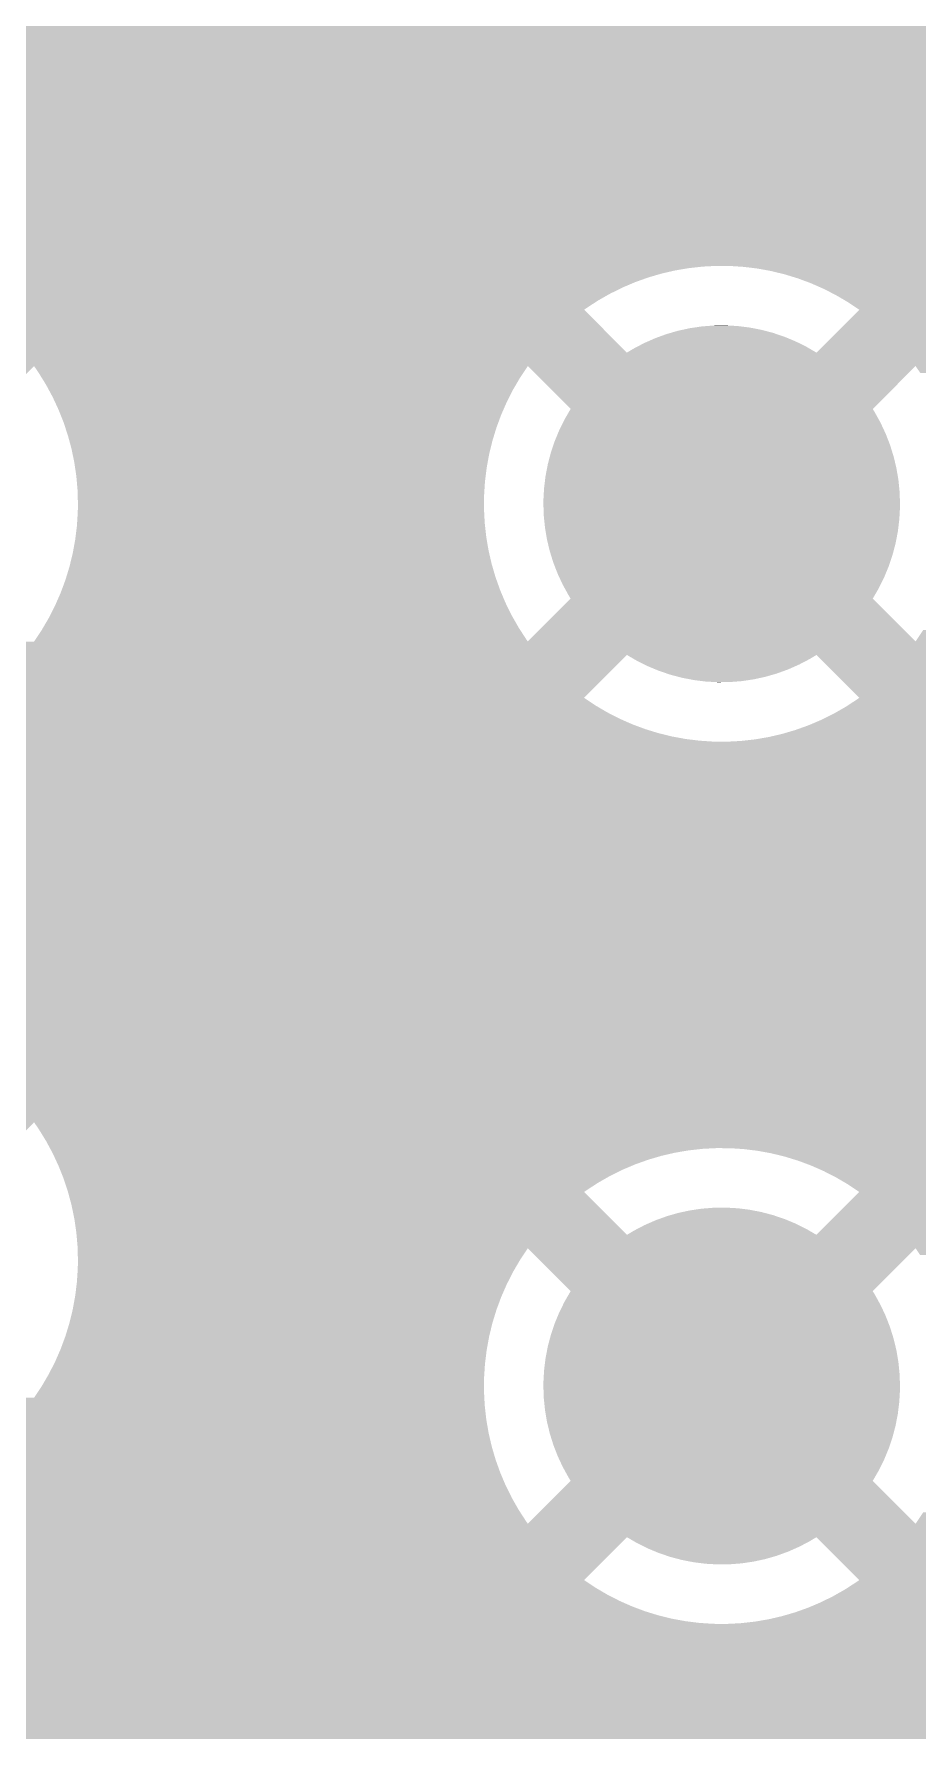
# Model space of a CAD drawing. Extents: x 295 to 953, y 10 to 290.
# Drawn here: x 546.6 to 551.51, y 125.44 to 134.89 of the extents above; entities that cross this region are included whole.
import ezdxf

# ---------------------------------------------------------------- set-up
doc = ezdxf.new("R2010")
doc.units = 0
doc.header["$LTSCALE"] = 5
doc.header["$MEASUREMENT"] = 0
doc.layers.add('GND1', color=7, linetype='CONTINUOUS')

msp = doc.modelspace()

# ---------------------------------------------------------------- linework, layer by layer
at = {"layer": 'GND1'}
for points in [[(525.2716, 134.6992), (525.2716, 135.6883), (562.2157, 134.6992), (562.6236, 135.6883)], [(525.2716, 134.5132), (525.2716, 134.6992), (562.1631, 134.5132), (562.2157, 134.6992)], [(525.2716, 134.3796), (525.2716, 134.5132), (562.1524, 134.3796), (562.1631, 134.5132)], [(525.2716, 134.0412), (525.2716, 134.3796), (562.1524, 134.0412), (562.1524, 134.3796)], [(538.4545, 134.0372), (538.3216, 134.0412), (562.1524, 134.0372), (562.1524, 134.0412)], [(538.5873, 134.0287), (538.4545, 134.0372), (562.1524, 134.0287), (562.1524, 134.0372)], [(538.7197, 134.0158), (538.5873, 134.0287), (562.1524, 134.0158), (562.1524, 134.0287)], [(538.8516, 133.9985), (538.7197, 134.0158), (562.1524, 133.9985), (562.1524, 134.0158)], [(538.9828, 133.9767), (538.8516, 133.9985), (562.1524, 133.9767), (562.1524, 133.9985)], [(539.1133, 133.9505), (538.9828, 133.9767), (562.1524, 133.9505), (562.1524, 133.9767)], [(539.2427, 133.92), (539.1133, 133.9505), (562.1524, 133.92), (562.1524, 133.9505)], [(539.3711, 133.8851), (539.2427, 133.92), (562.1524, 133.8851), (562.1524, 133.92)], [(539.4983, 133.8459), (539.3711, 133.8851), (562.1524, 133.8459), (562.1524, 133.8851)], [(539.624, 133.8025), (539.4983, 133.8459), (562.1524, 133.8025), (562.1524, 133.8459)], [(539.7482, 133.7549), (539.624, 133.8025), (562.1524, 133.7549), (562.1524, 133.8025)], [(539.8708, 133.7031), (539.7482, 133.7549), (562.1524, 133.7031), (562.1524, 133.7549)], [(539.9915, 133.6473), (539.8708, 133.7031), (562.1524, 133.6473), (562.1524, 133.7031)], [(540.0804, 133.6025), (539.9915, 133.6473), (562.1524, 133.6025), (562.1524, 133.6473)], [(545.5742, 133.6021), (545.4974, 133.6025), (550.3783, 133.6021), (550.3869, 133.6025)], [(545.6297, 133.5985), (545.5742, 133.6021), (550.3103, 133.5985), (550.3783, 133.6021)], [(550.4637, 133.6021), (550.3869, 133.6025), (562.1524, 133.6021), (562.1524, 133.6025)], [(550.5403, 133.5971), (550.4637, 133.6021), (562.1524, 133.5971), (562.1524, 133.6021)], [(545.6508, 133.5971), (545.6297, 133.5985), (550.2981, 133.5971), (550.3103, 133.5985)], [(545.7087, 133.59), (545.6508, 133.5971), (550.234, 133.59), (550.2981, 133.5971)], [(545.727, 133.5878), (545.7087, 133.59), (550.2207, 133.5878), (550.234, 133.59)], [(545.7853, 133.5771), (545.727, 133.5878), (550.1583, 133.5771), (550.2207, 133.5878)], [(545.8025, 133.574), (545.7853, 133.5771), (550.1447, 133.574), (550.1583, 133.5771)], [(545.8606, 133.5598), (545.8025, 133.574), (550.0835, 133.5598), (550.1447, 133.574)], [(545.8771, 133.5558), (545.8606, 133.5598), (550.0698, 133.5558), (550.0835, 133.5598)], [(545.9346, 133.5382), (545.8771, 133.5558), (550.0098, 133.5382), (550.0698, 133.5558)], [(545.9505, 133.5334), (545.9346, 133.5382), (549.9961, 133.5334), (550.0098, 133.5382)], [(546.0071, 133.5124), (545.9505, 133.5334), (549.9375, 133.5124), (549.9961, 133.5334)], [(546.0225, 133.5067), (546.0071, 133.5124), (549.924, 133.5067), (549.9375, 133.5124)], [(546.0779, 133.4824), (546.0225, 133.5067), (549.8668, 133.4824), (549.924, 133.5067)], [(550.6165, 133.5878), (550.5403, 133.5971), (562.1524, 133.5878), (562.1524, 133.5971)], [(550.692, 133.574), (550.6165, 133.5878), (562.1524, 133.574), (562.1524, 133.5878)], [(550.7666, 133.5558), (550.692, 133.574), (562.1524, 133.5558), (562.1524, 133.574)], [(550.84, 133.5334), (550.7666, 133.5558), (562.1524, 133.5334), (562.1524, 133.5558)], [(550.912, 133.5067), (550.84, 133.5334), (562.1524, 133.5067), (562.1524, 133.5334)], [(550.9823, 133.4758), (550.912, 133.5067), (562.1524, 133.4758), (562.1524, 133.5067)], [(546.0928, 133.4758), (546.0779, 133.4824), (549.8536, 133.4758), (549.8668, 133.4824)], [(546.1468, 133.4483), (546.0928, 133.4758), (549.7981, 133.4483), (549.8536, 133.4758)], [(546.1612, 133.4409), (546.1468, 133.4483), (549.7851, 133.4409), (549.7981, 133.4483)], [(546.2135, 133.4103), (546.1612, 133.4409), (549.7314, 133.4103), (549.7851, 133.4409)], [(551.0507, 133.4409), (550.9823, 133.4758), (562.1524, 133.4409), (562.1524, 133.4758)], [(551.117, 133.4021), (551.0507, 133.4409), (562.1524, 133.4021), (562.1524, 133.4409)], [(546.0537, 133.1219), (546.2913, 133.3595), (549.8919, 133.1219), (549.6544, 133.3595)], [(546.2275, 133.4021), (546.2135, 133.4103), (549.7188, 133.4021), (549.7314, 133.4103)], [(546.2779, 133.3684), (546.2275, 133.4021), (549.667, 133.3684), (549.7188, 133.4021)], [(546.2912, 133.3595), (546.2779, 133.3684), (549.6543, 133.3595), (549.667, 133.3684)], [(546.2913, 133.3595), (546.2912, 133.3595), (549.6544, 133.3595), (549.6543, 133.3595)], [(550.9432, 133.1219), (551.1808, 133.3595), (562.1524, 133.1219), (562.1524, 133.3595)], [(551.1808, 133.3595), (551.117, 133.4021), (562.1524, 133.3595), (562.1524, 133.4021)], [(550.0718, 133.2102), (550.1123, 133.2249), (550.7647, 133.2102), (550.7212, 133.2249)], [(550.1123, 133.2249), (550.1352, 133.2315), (550.7212, 133.2249), (550.7017, 133.2315)], [(550.1352, 133.2315), (550.1762, 133.2433), (550.7017, 133.2315), (550.6569, 133.2433)], [(550.1762, 133.2433), (550.2, 133.2484), (550.6569, 133.2433), (550.6374, 133.2484)], [(550.2, 133.2484), (550.2412, 133.2573), (550.6374, 133.2484), (550.5912, 133.2573)], [(550.2412, 133.2573), (550.2664, 133.261), (550.5912, 133.2573), (550.5721, 133.261)], [(550.2664, 133.261), (550.307, 133.267), (550.5721, 133.261), (550.5241, 133.267)], [(550.307, 133.267), (550.3353, 133.2692), (550.5241, 133.267), (550.5062, 133.2692)], [(550.3353, 133.2692), (550.3733, 133.2722), (550.5062, 133.2692), (550.453, 133.2722)], [(550.3733, 133.2722), (550.4398, 133.2729), (550.453, 133.2722), (550.4398, 133.2729)], [(549.8919, 133.1219), (549.9301, 133.1447), (550.9432, 133.1219), (550.9041, 133.1447)], [(549.9301, 133.1447), (549.9504, 133.1554), (550.9041, 133.1447), (550.8857, 133.1554)], [(549.9504, 133.1554), (549.989, 133.1755), (550.8857, 133.1554), (550.845, 133.1755)], [(549.989, 133.1755), (550.0102, 133.1848), (550.845, 133.1755), (550.8261, 133.1848)], [(550.0102, 133.1848), (550.0498, 133.2023), (550.8261, 133.1848), (550.784, 133.2023)], [(550.0498, 133.2023), (550.0718, 133.2102), (550.784, 133.2023), (550.7647, 133.2102)], [(540.3017, 133.0474), (540.3762, 133.1219), (562.1524, 133.0474), (562.1524, 133.1219)], [(544.6902, 132.8098), (544.4526, 133.0474), (546.3659, 132.8098), (546.6035, 133.0474)], [(546.6295, 133.0093), (546.6035, 133.0474), (549.3167, 133.0093), (549.3421, 133.0474)], [(549.5797, 132.8098), (549.3421, 133.0474), (551.2554, 132.8098), (551.493, 133.0474)], [(551.519, 133.0093), (551.493, 133.0474), (562.1524, 133.0093), (562.1524, 133.0474)], [(546.6454, 132.9835), (546.6295, 133.0093), (549.2995, 132.9835), (549.3167, 133.0093)], [(546.6699, 132.9439), (546.6454, 132.9835), (549.2764, 132.9439), (549.2995, 132.9835)], [(546.6843, 132.9173), (546.6699, 132.9439), (549.2607, 132.9173), (549.2764, 132.9439)], [(546.7063, 132.8764), (546.6843, 132.9173), (549.2399, 132.8764), (549.2607, 132.9173)], [(546.7192, 132.8489), (546.7063, 132.8764), (549.2258, 132.8489), (549.2399, 132.8764)], [(546.7388, 132.8068), (546.7192, 132.8489), (549.2074, 132.8068), (549.2258, 132.8489)], [(546.75, 132.7786), (546.7388, 132.8068), (549.195, 132.7786), (549.2074, 132.8068)], [(546.7672, 132.7355), (546.75, 132.7786), (549.179, 132.7355), (549.195, 132.7786)], [(549.5366, 132.7326), (549.5463, 132.7523), (551.2991, 132.7326), (551.2882, 132.7523)], [(549.5463, 132.7523), (549.5687, 132.7908), (551.2882, 132.7523), (551.267, 132.7908)], [(549.5687, 132.7908), (549.5797, 132.8097), (551.267, 132.7908), (551.2554, 132.8097)], [(549.5797, 132.8097), (549.5797, 132.8098), (551.2554, 132.8097), (551.2554, 132.8098)], [(546.7767, 132.7066), (546.7672, 132.7355), (549.1683, 132.7066), (549.179, 132.7355)], [(546.7913, 132.6626), (546.7767, 132.7066), (549.1548, 132.6626), (549.1683, 132.7066)], [(546.7992, 132.6332), (546.7913, 132.6626), (549.1458, 132.6332), (549.1548, 132.6626)], [(549.4914, 132.6313), (549.5084, 132.6724), (551.3432, 132.6313), (551.3272, 132.6724)], [(549.5084, 132.6724), (549.5168, 132.6927), (551.3272, 132.6724), (551.3177, 132.6927)], [(549.5168, 132.6927), (549.5366, 132.7326), (551.3177, 132.6927), (551.2991, 132.7326)], [(546.8112, 132.5885), (546.7992, 132.6332), (549.1349, 132.5885), (549.1458, 132.6332)], [(546.8174, 132.5586), (546.8112, 132.5885), (549.1277, 132.5586), (549.1349, 132.5885)], [(549.4645, 132.5469), (549.4702, 132.5682), (551.3711, 132.5469), (551.3644, 132.5682)], [(549.4702, 132.5682), (549.4844, 132.6104), (551.3644, 132.5682), (551.3513, 132.6104)], [(549.4844, 132.6104), (549.4914, 132.6313), (551.3513, 132.6104), (551.3432, 132.6313)], [(546.8268, 132.5133), (546.8174, 132.5586), (549.1194, 132.5133), (549.1277, 132.5586)], [(546.8312, 132.4831), (546.8268, 132.5133), (549.1139, 132.4831), (549.1194, 132.5133)], [(546.8379, 132.4373), (546.8312, 132.4831), (549.1083, 132.4373), (549.1139, 132.4831)], [(549.4406, 132.4387), (549.449, 132.4823), (551.394, 132.4387), (551.3866, 132.4823)], [(549.449, 132.4823), (549.4532, 132.504), (551.3866, 132.4823), (551.3814, 132.504)], [(549.4532, 132.504), (549.4645, 132.5469), (551.3814, 132.504), (551.3711, 132.5469)], [(546.8406, 132.4069), (546.8379, 132.4373), (549.1045, 132.4069), (549.1083, 132.4373)], [(546.8446, 132.3608), (546.8406, 132.4069), (549.1016, 132.3608), (549.1045, 132.4069)], [(549.4312, 132.3506), (549.4325, 132.3727), (551.4044, 132.3506), (551.4021, 132.3727)], [(549.4325, 132.3727), (549.4379, 132.4167), (551.4021, 132.3727), (551.3977, 132.4167)], [(549.4379, 132.4167), (549.4406, 132.4387), (551.3977, 132.4167), (551.394, 132.4387)], [(546.8455, 132.3302), (546.8446, 132.3608), (549.0996, 132.3302), (549.1016, 132.3608)], [(546.8468, 132.2841), (546.8455, 132.3302), (549.0993, 132.2841), (549.0996, 132.3302)], [(546.8463, 132.2535), (546.8468, 132.2841), (549.0991, 132.2535), (549.0993, 132.2841)], [(549.4285, 132.2841), (549.4287, 132.3063), (551.4066, 132.2841), (551.4059, 132.3063)], [(549.4292, 132.2619), (549.4285, 132.2841), (551.4064, 132.2619), (551.4066, 132.2841)], [(549.4287, 132.3063), (549.4312, 132.3506), (551.4059, 132.3063), (551.4044, 132.3506)], [(546.8421, 132.1768), (546.846, 132.238), (549.1032, 132.1768), (549.1, 132.238)], [(546.846, 132.238), (546.8463, 132.2535), (549.1, 132.238), (549.0991, 132.2535)], [(549.4307, 132.2176), (549.4292, 132.2619), (551.4039, 132.2176), (551.4064, 132.2619)], [(549.433, 132.1955), (549.4307, 132.2176), (551.4026, 132.1955), (551.4039, 132.2176)], [(549.4374, 132.1515), (549.433, 132.1955), (551.3972, 132.1515), (551.4026, 132.1955)], [(546.8317, 132.0851), (546.8336, 132.1005), (549.1143, 132.0851), (549.1116, 132.1005)], [(546.8336, 132.1005), (546.8411, 132.1613), (549.1116, 132.1005), (549.1049, 132.1613)], [(546.8411, 132.1613), (546.8421, 132.1768), (549.1049, 132.1613), (549.1032, 132.1768)], [(549.4411, 132.1295), (549.4374, 132.1515), (551.3945, 132.1295), (551.3972, 132.1515)], [(549.4485, 132.0859), (549.4411, 132.1295), (551.3861, 132.0859), (551.3945, 132.1295)], [(546.8034, 131.95), (546.8179, 132.0096), (549.1418, 131.95), (549.128, 132.0096)], [(546.8179, 132.0096), (546.8207, 132.0248), (549.128, 132.0096), (549.1245, 132.0248)], [(546.8207, 132.0248), (546.8317, 132.0851), (549.1245, 132.0248), (549.1143, 132.0851)], [(549.4537, 132.0642), (549.4485, 132.0859), (551.3819, 132.0642), (551.3861, 132.0859)], [(549.464, 132.0213), (549.4537, 132.0642), (551.3706, 132.0213), (551.3819, 132.0642)], [(549.4707, 132), (549.464, 132.0213), (551.3649, 132), (551.3706, 132.0213)], [(549.4838, 131.9578), (549.4707, 132), (551.3507, 131.9578), (551.3649, 132)], [(546.7818, 131.8764), (546.7998, 131.935), (549.1634, 131.8764), (549.1462, 131.935)], [(546.7998, 131.935), (546.8034, 131.95), (549.1462, 131.935), (549.1418, 131.95)], [(549.4919, 131.9369), (549.4838, 131.9578), (551.3437, 131.9369), (551.3507, 131.9578)], [(549.5079, 131.8958), (549.4919, 131.9369), (551.3267, 131.8958), (551.3437, 131.9369)], [(546.756, 131.8041), (546.7773, 131.8616), (549.1893, 131.8041), (549.1687, 131.8616)], [(546.7773, 131.8616), (546.7818, 131.8764), (549.1687, 131.8616), (549.1634, 131.8764)], [(549.5174, 131.8755), (549.5079, 131.8958), (551.3183, 131.8755), (551.3267, 131.8958)], [(549.536, 131.8356), (549.5174, 131.8755), (551.2985, 131.8356), (551.3183, 131.8755)], [(549.5469, 131.8159), (549.536, 131.8356), (551.2888, 131.8159), (551.2985, 131.8356)], [(549.5681, 131.7774), (549.5469, 131.8159), (551.2664, 131.7774), (551.2888, 131.8159)], [(546.6918, 131.6646), (546.7198, 131.7193), (549.2533, 131.6646), (549.2262, 131.7193)], [(546.7198, 131.7193), (546.7259, 131.7334), (549.2262, 131.7193), (549.2193, 131.7334)], [(546.7259, 131.7334), (546.7506, 131.7896), (549.2193, 131.7334), (549.1954, 131.7896)], [(546.7506, 131.7896), (546.756, 131.8041), (549.1954, 131.7896), (549.1893, 131.8041)], [(549.3421, 131.5208), (549.5797, 131.7584), (551.493, 131.5208), (551.2554, 131.7584)], [(549.5797, 131.7585), (549.5681, 131.7774), (551.2554, 131.7585), (551.2664, 131.7774)], [(549.5797, 131.7584), (549.5797, 131.7585), (551.2554, 131.7584), (551.2554, 131.7585)], [(546.6538, 131.5979), (546.6849, 131.6509), (549.2914, 131.5979), (549.2611, 131.6509)], [(546.6849, 131.6509), (546.6918, 131.6646), (549.2611, 131.6509), (549.2533, 131.6646)], [(546.6035, 131.5208), (546.612, 131.5335), (549.3421, 131.5208), (549.3332, 131.5335)], [(546.612, 131.5335), (546.6461, 131.5847), (549.3332, 131.5335), (549.3, 131.5847)], [(546.6461, 131.5847), (546.6538, 131.5979), (549.3, 131.5847), (549.2914, 131.5979)], [(551.493, 131.5208), (551.5356, 131.5847), (562.1524, 131.5208), (562.1524, 131.5847)], [(541.9609, 131.5127), (541.9577, 131.5208), (562.1524, 131.5127), (562.1524, 131.5208)], [(541.9854, 131.4463), (541.9609, 131.5127), (562.1524, 131.4463), (562.1524, 131.5127)], [(546.2913, 131.2087), (546.0537, 131.4463), (549.6544, 131.2087), (549.8919, 131.4463)], [(549.931, 131.4235), (549.8919, 131.4463), (550.905, 131.4235), (550.9432, 131.4463)], [(551.1808, 131.2087), (550.9432, 131.4463), (562.1524, 131.2087), (562.1524, 131.4463)], [(549.9494, 131.4128), (549.931, 131.4235), (550.8847, 131.4128), (550.905, 131.4235)], [(549.9901, 131.3927), (549.9494, 131.4128), (550.8461, 131.3927), (550.8847, 131.4128)], [(550.009, 131.3834), (549.9901, 131.3927), (550.8249, 131.3834), (550.8461, 131.3927)], [(550.0511, 131.3659), (550.009, 131.3834), (550.7853, 131.3659), (550.8249, 131.3834)], [(550.0704, 131.358), (550.0511, 131.3659), (550.7633, 131.358), (550.7853, 131.3659)], [(550.1139, 131.3433), (550.0704, 131.358), (550.7228, 131.3433), (550.7633, 131.358)], [(550.1334, 131.3367), (550.1139, 131.3433), (550.6999, 131.3367), (550.7228, 131.3433)], [(550.1782, 131.3249), (550.1334, 131.3367), (550.6589, 131.3249), (550.6999, 131.3367)], [(550.1977, 131.3198), (550.1782, 131.3249), (550.6351, 131.3198), (550.6589, 131.3249)], [(550.2439, 131.3109), (550.1977, 131.3198), (550.5939, 131.3109), (550.6351, 131.3198)], [(550.263, 131.3072), (550.2439, 131.3109), (550.5687, 131.3072), (550.5939, 131.3109)], [(550.311, 131.3012), (550.263, 131.3072), (550.5281, 131.3012), (550.5687, 131.3072)], [(550.329, 131.299), (550.311, 131.3012), (550.4998, 131.299), (550.5281, 131.3012)], [(550.3821, 131.296), (550.329, 131.299), (550.4618, 131.296), (550.4998, 131.299)], [(550.3953, 131.2953), (550.3821, 131.296), (550.3953, 131.2953), (550.4618, 131.296)], [(546.1605, 131.1273), (546.2143, 131.1579), (549.7844, 131.1273), (549.7321, 131.1579)], [(546.2143, 131.1579), (546.2268, 131.1661), (549.7321, 131.1579), (549.7181, 131.1661)], [(546.2268, 131.1661), (546.2786, 131.1998), (549.7181, 131.1661), (549.6676, 131.1998)], [(546.2786, 131.1998), (546.2911, 131.2087), (549.6676, 131.1998), (549.6543, 131.2087)], [(546.2911, 131.2087), (546.2913, 131.2087), (549.6543, 131.2087), (549.6544, 131.2087)], [(551.0371, 131.1199), (551.1038, 131.1579), (562.1524, 131.1199), (562.1524, 131.1579)], [(551.1038, 131.1579), (551.1681, 131.1998), (562.1524, 131.1579), (562.1524, 131.1998)], [(551.1681, 131.1998), (551.1808, 131.2087), (562.1524, 131.1998), (562.1524, 131.2087)], [(545.9495, 131.0348), (546.0081, 131.0558), (549.9951, 131.0348), (549.9385, 131.0558)], [(546.0081, 131.0558), (546.0216, 131.0615), (549.9385, 131.0558), (549.9231, 131.0615)], [(546.0216, 131.0615), (546.0788, 131.0858), (549.9231, 131.0615), (549.8677, 131.0858)], [(546.0788, 131.0858), (546.092, 131.0924), (549.8677, 131.0858), (549.8528, 131.0924)], [(546.092, 131.0924), (546.1476, 131.1199), (549.8528, 131.0924), (549.7989, 131.1199)], [(546.1476, 131.1199), (546.1605, 131.1273), (549.7989, 131.1199), (549.7844, 131.1273)], [(550.8253, 131.03), (550.8976, 131.0558), (562.1524, 131.03), (562.1524, 131.0558)], [(550.8976, 131.0558), (550.9683, 131.0858), (562.1524, 131.0558), (562.1524, 131.0858)], [(550.9683, 131.0858), (551.0371, 131.1199), (562.1524, 131.0858), (562.1524, 131.1199)], [(542.1481, 130.8753), (542.1281, 130.9657), (562.1524, 130.8753), (562.1524, 130.9657)], [(545.5587, 130.9657), (545.5673, 130.9661), (550.4482, 130.9657), (550.3714, 130.9661)], [(545.5673, 130.9661), (545.6353, 130.9697), (550.3714, 130.9661), (550.3159, 130.9697)], [(545.6353, 130.9697), (545.6475, 130.9711), (550.3159, 130.9697), (550.2948, 130.9711)], [(545.6475, 130.9711), (545.7116, 130.9782), (550.2948, 130.9711), (550.2369, 130.9782)], [(545.7116, 130.9782), (545.7249, 130.9804), (550.2369, 130.9782), (550.2186, 130.9804)], [(545.7249, 130.9804), (545.7873, 130.9911), (550.2186, 130.9804), (550.1603, 130.9911)], [(545.7873, 130.9911), (545.8009, 130.9942), (550.1603, 130.9911), (550.1431, 130.9942)], [(545.8009, 130.9942), (545.8621, 131.0084), (550.1431, 130.9942), (550.085, 131.0084)], [(545.8621, 131.0084), (545.8758, 131.0124), (550.085, 131.0084), (550.0685, 131.0124)], [(545.8758, 131.0124), (545.9358, 131.03), (550.0685, 131.0124), (550.011, 131.03)], [(545.9358, 131.03), (545.9495, 131.0348), (550.011, 131.03), (549.9951, 131.0348)], [(550.4482, 130.9657), (550.5248, 130.9697), (562.1524, 130.9657), (562.1524, 130.9697)], [(550.5248, 130.9697), (550.6011, 130.9782), (562.1524, 130.9697), (562.1524, 130.9782)], [(550.6011, 130.9782), (550.6768, 130.9911), (562.1524, 130.9782), (562.1524, 130.9911)], [(550.6768, 130.9911), (550.7516, 131.0084), (562.1524, 130.9911), (562.1524, 131.0084)], [(550.7516, 131.0084), (550.8253, 131.03), (562.1524, 131.0084), (562.1524, 131.03)], [(542.1726, 130.7445), (542.1481, 130.8753), (562.1524, 130.7445), (562.1524, 130.8753)], [(542.1926, 130.613), (542.1726, 130.7445), (562.1524, 130.613), (562.1524, 130.7445)], [(542.2082, 130.4809), (542.1926, 130.613), (562.1524, 130.4809), (562.1524, 130.613)], [(542.2194, 130.3483), (542.2082, 130.4809), (562.1524, 130.3483), (562.1524, 130.4809)], [(542.2261, 130.2154), (542.2194, 130.3483), (562.1524, 130.2154), (562.1524, 130.3483)], [(542.2283, 130.0824), (542.2261, 130.2154), (562.1524, 130.0824), (562.1524, 130.2154)], [(542.224, 129.8971), (542.228, 130.0301), (562.1524, 129.8971), (562.1524, 130.0301)], [(542.228, 130.0301), (542.2283, 130.0824), (562.1524, 130.0301), (562.1524, 130.0824)], [(542.2155, 129.7644), (542.224, 129.8971), (562.1524, 129.7644), (562.1524, 129.8971)], [(542.2026, 129.632), (542.2155, 129.7644), (562.1524, 129.632), (562.1524, 129.7644)], [(542.1853, 129.5001), (542.2026, 129.632), (562.1524, 129.5001), (562.1524, 129.632)], [(542.1706, 129.4115), (542.1853, 129.5001), (562.1524, 129.4115), (562.1524, 129.5001)], [(545.5742, 129.4111), (545.4974, 129.4115), (562.1524, 129.4111), (562.1524, 129.4115)], [(545.6508, 129.4061), (545.5742, 129.4111), (562.1524, 129.4061), (562.1524, 129.4111)], [(545.727, 129.3968), (545.6508, 129.4061), (562.1524, 129.3968), (562.1524, 129.4061)], [(545.8025, 129.383), (545.727, 129.3968), (562.1524, 129.383), (562.1524, 129.3968)], [(545.8771, 129.3648), (545.8025, 129.383), (562.1524, 129.3648), (562.1524, 129.383)], [(545.9505, 129.3424), (545.8771, 129.3648), (562.1524, 129.3424), (562.1524, 129.3648)], [(546.0225, 129.3157), (545.9505, 129.3424), (562.1524, 129.3157), (562.1524, 129.3424)], [(546.0928, 129.2848), (546.0225, 129.3157), (562.1524, 129.2848), (562.1524, 129.3157)], [(546.1612, 129.2499), (546.0928, 129.2848), (562.1524, 129.2499), (562.1524, 129.2848)], [(546.0537, 128.9309), (546.2913, 129.1685), (562.1524, 128.9309), (562.1524, 129.1685)], [(546.2275, 129.2111), (546.1612, 129.2499), (562.1524, 129.2111), (562.1524, 129.2499)], [(546.2913, 129.1685), (546.2275, 129.2111), (562.1524, 129.1685), (562.1524, 129.2111)], [(542.0337, 128.8564), (542.0566, 128.9309), (562.1524, 128.8564), (562.1524, 128.9309)], [(544.6902, 128.6188), (544.4526, 128.8564), (546.3659, 128.6188), (546.6035, 128.8564)], [(546.6295, 128.8183), (546.6035, 128.8564), (562.1524, 128.8183), (562.1524, 128.8564)], [(546.6699, 128.7529), (546.6295, 128.8183), (562.1524, 128.7529), (562.1524, 128.8183)], [(546.6914, 128.713), (546.6699, 128.7529), (562.1524, 128.713), (562.1524, 128.7529)], [(546.6936, 128.709), (546.6914, 128.713), (550.3103, 128.709), (550.3869, 128.713)], [(546.6982, 128.7005), (546.6936, 128.709), (550.234, 128.7005), (550.3103, 128.709)], [(546.7051, 128.6876), (546.6982, 128.7005), (550.1583, 128.6876), (550.234, 128.7005)], [(550.4637, 128.7126), (550.3869, 128.713), (562.1524, 128.7126), (562.1524, 128.713)], [(550.5403, 128.7076), (550.4637, 128.7126), (562.1524, 128.7076), (562.1524, 128.7126)], [(550.6165, 128.6983), (550.5403, 128.7076), (562.1524, 128.6983), (562.1524, 128.7076)], [(550.692, 128.6845), (550.6165, 128.6983), (562.1524, 128.6845), (562.1524, 128.6983)], [(546.7063, 128.6854), (546.7051, 128.6876), (550.1486, 128.6854), (550.1583, 128.6876)], [(546.7134, 128.6703), (546.7063, 128.6854), (550.0835, 128.6703), (550.1486, 128.6854)], [(546.7234, 128.6487), (546.7134, 128.6703), (550.0098, 128.6487), (550.0835, 128.6703)], [(546.7355, 128.6229), (546.7234, 128.6487), (549.9375, 128.6229), (550.0098, 128.6487)], [(546.7388, 128.6158), (546.7355, 128.6229), (549.9209, 128.6158), (549.9375, 128.6229)], [(546.7479, 128.5929), (546.7388, 128.6158), (549.8668, 128.5929), (549.9209, 128.6158)], [(550.7666, 128.6663), (550.692, 128.6845), (562.1524, 128.6663), (562.1524, 128.6845)], [(550.84, 128.6439), (550.7666, 128.6663), (562.1524, 128.6439), (562.1524, 128.6663)], [(550.912, 128.6172), (550.84, 128.6439), (562.1524, 128.6172), (562.1524, 128.6439)], [(550.9823, 128.5863), (550.912, 128.6172), (562.1524, 128.5863), (562.1524, 128.6172)], [(546.7615, 128.5588), (546.7479, 128.5929), (549.7981, 128.5588), (549.8668, 128.5929)], [(546.7672, 128.5445), (546.7615, 128.5588), (549.7729, 128.5445), (549.7981, 128.5588)], [(546.775, 128.5208), (546.7672, 128.5445), (549.7314, 128.5208), (549.7729, 128.5445)], [(546.7889, 128.4789), (546.775, 128.5208), (549.667, 128.4789), (549.7314, 128.5208)], [(551.0507, 128.5514), (550.9823, 128.5863), (562.1524, 128.5514), (562.1524, 128.5863)], [(551.117, 128.5126), (551.0507, 128.5514), (562.1524, 128.5126), (562.1524, 128.5514)], [(551.1808, 128.47), (551.117, 128.5126), (562.1524, 128.47), (562.1524, 128.5126)], [(546.7913, 128.4716), (546.7889, 128.4789), (549.6565, 128.4716), (549.667, 128.4789)], [(546.7918, 128.47), (546.7913, 128.4716), (549.6543, 128.47), (549.6565, 128.4716)], [(546.8112, 128.3975), (546.7918, 128.47), (549.7269, 128.3975), (549.6543, 128.47)], [(550.9432, 128.2324), (551.1808, 128.47), (562.1524, 128.2324), (562.1524, 128.47)], [(546.8268, 128.3223), (546.8112, 128.3975), (549.802, 128.3223), (549.7269, 128.3975)], [(546.8379, 128.2463), (546.8268, 128.3223), (549.878, 128.2463), (549.802, 128.3223)], [(550.0102, 128.2953), (550.0498, 128.3128), (550.8261, 128.2953), (550.784, 128.3128)], [(550.0498, 128.3128), (550.0718, 128.3207), (550.784, 128.3128), (550.7647, 128.3207)], [(550.0718, 128.3207), (550.1123, 128.3354), (550.7647, 128.3207), (550.7212, 128.3354)], [(550.1123, 128.3354), (550.1352, 128.342), (550.7212, 128.3354), (550.7017, 128.342)], [(550.1352, 128.342), (550.1762, 128.3538), (550.7017, 128.342), (550.6569, 128.3538)], [(550.1762, 128.3538), (550.2, 128.3589), (550.6569, 128.3538), (550.6374, 128.3589)], [(550.2, 128.3589), (550.2412, 128.3678), (550.6374, 128.3589), (550.5912, 128.3678)], [(550.2412, 128.3678), (550.2664, 128.3715), (550.5912, 128.3678), (550.5721, 128.3715)], [(550.2664, 128.3715), (550.307, 128.3775), (550.5721, 128.3715), (550.5241, 128.3775)], [(550.307, 128.3775), (550.3353, 128.3797), (550.5241, 128.3775), (550.5062, 128.3797)], [(550.3353, 128.3797), (550.3733, 128.3827), (550.5062, 128.3797), (550.453, 128.3827)], [(550.3733, 128.3827), (550.4398, 128.3834), (550.453, 128.3827), (550.4398, 128.3834)], [(546.8391, 128.2324), (546.8379, 128.2463), (549.8919, 128.2324), (549.878, 128.2463)], [(546.8446, 128.1698), (546.8391, 128.2324), (562.1524, 128.1698), (562.1524, 128.2324)], [(549.8919, 128.2324), (549.9301, 128.2552), (550.9432, 128.2324), (550.9041, 128.2552)], [(549.9301, 128.2552), (549.9504, 128.2659), (550.9041, 128.2552), (550.8857, 128.2659)], [(549.9504, 128.2659), (549.989, 128.286), (550.8857, 128.2659), (550.845, 128.286)], [(549.989, 128.286), (550.0102, 128.2953), (550.845, 128.286), (550.8261, 128.2953)], [(546.8449, 128.1579), (546.8446, 128.1698), (562.1524, 128.1579), (562.1524, 128.1698)], [(546.8468, 128.094), (546.8449, 128.1579), (549.2995, 128.094), (549.3421, 128.1579)], [(549.5797, 127.9203), (549.3421, 128.1579), (551.2554, 127.9203), (551.493, 128.1579)], [(551.519, 128.1198), (551.493, 128.1579), (562.1524, 128.1198), (562.1524, 128.1579)], [(546.8411, 127.9703), (546.8448, 128.0278), (549.2314, 127.9703), (549.2607, 128.0278)], [(546.8448, 128.0278), (546.846, 128.047), (549.2607, 128.0278), (549.272, 128.047)], [(546.846, 128.047), (546.8468, 128.0931), (549.272, 128.047), (549.299, 128.0931)], [(546.8468, 128.0931), (546.8468, 128.094), (549.299, 128.0931), (549.2995, 128.094)], [(546.8317, 127.8941), (546.8397, 127.9594), (549.1972, 127.8941), (549.2258, 127.9594)], [(546.8397, 127.9594), (546.8411, 127.9703), (549.2258, 127.9594), (549.2314, 127.9703)], [(546.8179, 127.8186), (546.8308, 127.8891), (549.1689, 127.8186), (549.195, 127.8891)], [(546.8308, 127.8891), (546.8317, 127.8941), (549.195, 127.8891), (549.1972, 127.8941)], [(549.5168, 127.8032), (549.5366, 127.8431), (551.3177, 127.8032), (551.2991, 127.8431)], [(549.5366, 127.8431), (549.5463, 127.8628), (551.2991, 127.8431), (551.2882, 127.8628)], [(549.5463, 127.8628), (549.5687, 127.9013), (551.2882, 127.8628), (551.267, 127.9013)], [(549.5687, 127.9013), (549.5797, 127.9202), (551.267, 127.9013), (551.2554, 127.9202)], [(549.5797, 127.9202), (549.5797, 127.9203), (551.2554, 127.9202), (551.2554, 127.9203)], [(546.7773, 127.6706), (546.7997, 127.7437), (549.128, 127.6706), (549.1458, 127.7437)], [(546.7997, 127.7437), (546.7998, 127.744), (549.1458, 127.7437), (549.1459, 127.744)], [(546.7998, 127.744), (546.8176, 127.8171), (549.1459, 127.744), (549.1683, 127.8171)], [(546.8176, 127.8171), (546.8179, 127.8186), (549.1683, 127.8171), (549.1689, 127.8186)], [(549.4914, 127.7418), (549.5084, 127.7829), (551.3432, 127.7418), (551.3272, 127.7829)], [(549.5084, 127.7829), (549.5168, 127.8032), (551.3272, 127.7829), (551.3177, 127.8032)], [(546.7506, 127.5986), (546.7767, 127.6691), (549.1148, 127.5986), (549.1277, 127.6691)], [(546.7767, 127.6691), (546.7773, 127.6706), (549.1277, 127.6691), (549.128, 127.6706)], [(549.4532, 127.6145), (549.4645, 127.6574), (551.3814, 127.6145), (551.3711, 127.6574)], [(549.4645, 127.6574), (549.4702, 127.6787), (551.3711, 127.6574), (551.3644, 127.6787)], [(549.4702, 127.6787), (549.4844, 127.7209), (551.3644, 127.6787), (551.3513, 127.7209)], [(549.4844, 127.7209), (549.4914, 127.7418), (551.3513, 127.7209), (551.3432, 127.7418)], [(546.7198, 127.5283), (546.7484, 127.5936), (549.1059, 127.5283), (549.1139, 127.5936)], [(546.7484, 127.5936), (546.7506, 127.5986), (549.1139, 127.5936), (549.1148, 127.5986)], [(549.4406, 127.5492), (549.449, 127.5928), (551.394, 127.5492), (551.3866, 127.5928)], [(549.449, 127.5928), (549.4532, 127.6145), (551.3866, 127.5928), (551.3814, 127.6145)], [(546.6736, 127.4407), (546.6849, 127.4599), (549.0996, 127.4407), (549.1008, 127.4599)], [(546.6849, 127.4599), (546.7142, 127.5174), (549.1008, 127.4599), (549.1045, 127.5174)], [(546.7142, 127.5174), (546.7198, 127.5283), (549.1045, 127.5174), (549.1059, 127.5283)], [(549.4287, 127.4168), (549.4312, 127.4611), (551.4059, 127.4168), (551.4044, 127.4611)], [(549.4312, 127.4611), (549.4325, 127.4832), (551.4044, 127.4611), (551.4021, 127.4832)], [(549.4325, 127.4832), (549.4379, 127.5272), (551.4021, 127.4832), (551.3977, 127.5272)], [(549.4379, 127.5272), (549.4406, 127.5492), (551.3977, 127.5272), (551.394, 127.5492)], [(546.6263, 127.364), (546.6461, 127.3937), (549.0991, 127.364), (549.0993, 127.3937)], [(546.6461, 127.3937), (546.6736, 127.4407), (549.0993, 127.3937), (549.0996, 127.4407)], [(549.4285, 127.3946), (549.4287, 127.4168), (551.4066, 127.3946), (551.4059, 127.4168)], [(549.4292, 127.3724), (549.4285, 127.3946), (551.4064, 127.3724), (551.4066, 127.3946)], [(549.4307, 127.3281), (549.4292, 127.3724), (551.4039, 127.3281), (551.4064, 127.3724)], [(540.1319, 127.2873), (540.0894, 127.3298), (549.1032, 127.2873), (549.1009, 127.3298)], [(540.1639, 127.2553), (540.1319, 127.2873), (549.1067, 127.2553), (549.1032, 127.2873)], [(546.6035, 127.3298), (546.6263, 127.364), (549.1009, 127.3298), (549.0991, 127.364)], [(549.433, 127.306), (549.4307, 127.3281), (551.4026, 127.306), (551.4039, 127.3281)], [(549.4374, 127.262), (549.433, 127.306), (551.3972, 127.262), (551.4026, 127.306)], [(546.098, 127.211), (546.0537, 127.2553), (549.1116, 127.211), (549.1067, 127.2553)], [(546.1737, 127.1353), (546.098, 127.211), (549.1245, 127.1353), (549.1116, 127.211)], [(549.4411, 127.24), (549.4374, 127.262), (551.3945, 127.24), (551.3972, 127.262)], [(549.4485, 127.1964), (549.4411, 127.24), (551.3861, 127.1964), (551.3945, 127.24)], [(549.4537, 127.1747), (549.4485, 127.1964), (551.3819, 127.1747), (551.3861, 127.1964)], [(546.2485, 127.0605), (546.1737, 127.1353), (549.1418, 127.0605), (549.1245, 127.1353)], [(549.464, 127.1318), (549.4537, 127.1747), (551.3706, 127.1318), (551.3819, 127.1747)], [(549.4707, 127.1105), (549.464, 127.1318), (551.3649, 127.1105), (551.3706, 127.1318)], [(549.4838, 127.0683), (549.4707, 127.1105), (551.3507, 127.0683), (551.3649, 127.1105)], [(546.2449, 126.9869), (546.2786, 127.0088), (549.1634, 126.9869), (549.157, 127.0088)], [(546.2913, 127.0177), (546.2485, 127.0605), (549.1544, 127.0177), (549.1418, 127.0605)], [(546.2786, 127.0088), (546.2913, 127.0177), (549.157, 127.0088), (549.1544, 127.0177)], [(549.4919, 127.0474), (549.4838, 127.0683), (551.3437, 127.0474), (551.3507, 127.0683)], [(549.5079, 127.0063), (549.4919, 127.0474), (551.3267, 127.0063), (551.3437, 127.0474)], [(549.5174, 126.986), (549.5079, 127.0063), (551.3183, 126.986), (551.3267, 127.0063)], [(546.0081, 126.8648), (546.0788, 126.8948), (549.2104, 126.8648), (549.1976, 126.8948)], [(546.0788, 126.8948), (546.1186, 126.9146), (549.1976, 126.8948), (549.1893, 126.9146)], [(546.1186, 126.9146), (546.1476, 126.9289), (549.1893, 126.9146), (549.1841, 126.9289)], [(546.1476, 126.9289), (546.2143, 126.9669), (549.1841, 126.9289), (549.1705, 126.9669)], [(546.2143, 126.9669), (546.2449, 126.9869), (549.1705, 126.9669), (549.1634, 126.9869)], [(549.536, 126.9461), (549.5174, 126.986), (551.2985, 126.9461), (551.3183, 126.986)], [(549.5469, 126.9264), (549.536, 126.9461), (551.2888, 126.9264), (551.2985, 126.9461)], [(549.5681, 126.8879), (549.5469, 126.9264), (551.2664, 126.8879), (551.2888, 126.9264)], [(545.7116, 126.7872), (545.7873, 126.8001), (549.2474, 126.7872), (549.241, 126.8001)], [(545.7873, 126.8001), (545.8621, 126.8174), (549.241, 126.8001), (549.2324, 126.8174)], [(545.8621, 126.8174), (545.9358, 126.839), (549.2324, 126.8174), (549.2217, 126.839)], [(545.9358, 126.839), (545.9496, 126.8439), (549.2217, 126.839), (549.2193, 126.8439)], [(545.9496, 126.8439), (546.0081, 126.8648), (549.2193, 126.8439), (549.2104, 126.8648)], [(549.3421, 126.6313), (549.5797, 126.8689), (551.493, 126.6313), (551.2554, 126.8689)], [(549.5797, 126.869), (549.5681, 126.8879), (551.2554, 126.869), (551.2664, 126.8879)], [(549.5797, 126.8689), (549.5797, 126.869), (551.2554, 126.8689), (551.2554, 126.869)], [(540.2517, 126.6554), (540.3398, 126.7084), (549.3258, 126.6554), (549.2914, 126.7084)], [(540.3398, 126.7084), (540.3657, 126.7239), (549.2914, 126.7084), (549.2825, 126.7239)], [(540.3657, 126.7239), (540.444, 126.7747), (549.2825, 126.7239), (549.2536, 126.7747)], [(545.5587, 126.7747), (545.5665, 126.7751), (549.2536, 126.7747), (549.2533, 126.7751)], [(545.5665, 126.7751), (545.6353, 126.7787), (549.2533, 126.7751), (549.2516, 126.7787)], [(545.6353, 126.7787), (545.7116, 126.7872), (549.2516, 126.7787), (549.2474, 126.7872)], [(540.1354, 126.5907), (540.2083, 126.6313), (562.1524, 126.5907), (562.1524, 126.6313)], [(540.2084, 126.6313), (540.2312, 126.644), (549.3421, 126.6313), (549.3332, 126.644)], [(540.2312, 126.644), (540.2517, 126.6554), (549.3332, 126.644), (549.3258, 126.6554)], [(551.493, 126.6313), (551.5356, 126.6952), (562.1524, 126.6313), (562.1524, 126.6952)], [(539.8967, 126.4733), (540.017, 126.53), (549.8084, 126.4733), (549.8651, 126.53)], [(540.017, 126.53), (540.0692, 126.5568), (549.8651, 126.53), (549.8919, 126.5568)], [(540.0692, 126.5568), (540.1354, 126.5907), (562.1524, 126.5568), (562.1524, 126.5907)], [(549.931, 126.534), (549.8919, 126.5568), (550.905, 126.534), (550.9432, 126.5568)], [(549.9494, 126.5233), (549.931, 126.534), (550.8847, 126.5233), (550.905, 126.534)], [(549.9901, 126.5032), (549.9494, 126.5233), (550.8461, 126.5032), (550.8847, 126.5233)], [(551.1808, 126.3192), (550.9432, 126.5568), (562.1524, 126.3192), (562.1524, 126.5568)], [(539.6507, 126.3722), (539.7745, 126.4207), (549.7073, 126.3722), (549.7558, 126.4207)], [(539.7745, 126.4207), (539.8967, 126.4733), (549.7558, 126.4207), (549.8084, 126.4733)], [(550.009, 126.4939), (549.9901, 126.5032), (550.8249, 126.4939), (550.8461, 126.5032)], [(550.0511, 126.4764), (550.009, 126.4939), (550.7853, 126.4764), (550.8249, 126.4939)], [(550.0704, 126.4685), (550.0511, 126.4764), (550.7633, 126.4685), (550.7853, 126.4764)], [(550.1139, 126.4538), (550.0704, 126.4685), (550.7228, 126.4538), (550.7633, 126.4685)], [(550.1334, 126.4472), (550.1139, 126.4538), (550.6999, 126.4472), (550.7228, 126.4538)], [(550.1782, 126.4354), (550.1334, 126.4472), (550.6589, 126.4354), (550.6999, 126.4472)], [(550.1977, 126.4303), (550.1782, 126.4354), (550.6351, 126.4303), (550.6589, 126.4354)], [(550.2439, 126.4214), (550.1977, 126.4303), (550.5939, 126.4214), (550.6351, 126.4303)], [(550.263, 126.4177), (550.2439, 126.4214), (550.5687, 126.4177), (550.5939, 126.4214)], [(539.4977, 126.3192), (539.5252, 126.3278), (549.6543, 126.3192), (549.663, 126.3278)], [(539.5252, 126.3278), (539.6507, 126.3722), (549.663, 126.3278), (549.7073, 126.3722)], [(550.311, 126.4117), (550.263, 126.4177), (550.5281, 126.4117), (550.5687, 126.4177)], [(550.329, 126.4095), (550.311, 126.4117), (550.4998, 126.4095), (550.5281, 126.4117)], [(550.3821, 126.4065), (550.329, 126.4095), (550.4618, 126.4065), (550.4998, 126.4095)], [(550.3953, 126.4058), (550.3821, 126.4065), (550.3953, 126.4058), (550.4618, 126.4065)], [(539.141, 126.2205), (539.212, 126.2378), (549.8183, 126.2205), (549.7844, 126.2378)], [(539.212, 126.2378), (539.2702, 126.252), (549.7844, 126.2378), (549.7602, 126.252)], [(539.2702, 126.252), (539.3584, 126.2766), (549.7602, 126.252), (549.7181, 126.2766)], [(539.3584, 126.2766), (539.3984, 126.2878), (549.7181, 126.2766), (549.7014, 126.2878)], [(539.3984, 126.2878), (539.4977, 126.3192), (549.7014, 126.2878), (549.6543, 126.3192)], [(551.0371, 126.2304), (551.1038, 126.2684), (562.1524, 126.2304), (562.1524, 126.2684)], [(551.1038, 126.2684), (551.1681, 126.3103), (562.1524, 126.2684), (562.1524, 126.3103)], [(551.1681, 126.3103), (551.1808, 126.3192), (562.1524, 126.3103), (562.1524, 126.3192)], [(538.4829, 126.1291), (538.6156, 126.1385), (550.0481, 126.1291), (550.0174, 126.1385)], [(538.6156, 126.1385), (538.6808, 126.1453), (550.0174, 126.1385), (549.9951, 126.1453)], [(538.6808, 126.1453), (538.7479, 126.1524), (549.9951, 126.1453), (549.9761, 126.1524)], [(538.7479, 126.1524), (538.8797, 126.1707), (549.9761, 126.1524), (549.9268, 126.1707)], [(538.8797, 126.1707), (538.8876, 126.172), (549.9268, 126.1707), (549.9231, 126.172)], [(538.8876, 126.172), (539.0107, 126.1934), (549.9231, 126.172), (549.8745, 126.1934)], [(539.0107, 126.1934), (539.0564, 126.2029), (549.8745, 126.1934), (549.8528, 126.2029)], [(539.0564, 126.2029), (539.141, 126.2205), (549.8528, 126.2029), (549.8183, 126.2205)], [(550.7516, 126.1189), (550.8253, 126.1405), (562.1524, 126.1189), (562.1524, 126.1405)], [(550.8253, 126.1405), (550.8976, 126.1663), (562.1524, 126.1405), (562.1524, 126.1663)], [(550.8976, 126.1663), (550.9683, 126.1963), (562.1524, 126.1663), (562.1524, 126.1963)], [(550.9683, 126.1963), (551.0371, 126.2304), (562.1524, 126.1963), (562.1524, 126.2304)], [(525.2716, 126.1229), (525.2716, 126.1237), (550.0685, 126.1229), (550.0658, 126.1237)], [(525.2716, 126.1047), (525.2716, 126.1229), (550.1431, 126.1047), (550.0685, 126.1229)], [(525.2716, 126.0909), (525.2716, 126.1047), (550.2186, 126.0909), (550.1431, 126.1047)], [(525.2716, 126.0816), (525.2716, 126.0909), (550.2948, 126.0816), (550.2186, 126.0909)], [(525.2716, 126.0766), (525.2716, 126.0816), (550.3714, 126.0766), (550.2948, 126.0816)], [(525.2716, 126.0762), (525.2716, 126.0766), (550.4482, 126.0762), (550.3714, 126.0766)], [(525.2716, 125.5094), (525.2716, 126.0762), (562.1524, 125.5094), (562.1524, 126.0762)], [(538.2169, 126.1237), (538.35, 126.1242), (550.0658, 126.1237), (550.0643, 126.1242)], [(538.35, 126.1242), (538.4829, 126.1291), (550.0643, 126.1242), (550.0481, 126.1291)], [(550.4482, 126.0762), (550.5248, 126.0802), (562.1524, 126.0762), (562.1524, 126.0802)], [(550.5248, 126.0802), (550.6011, 126.0887), (562.1524, 126.0802), (562.1524, 126.0887)], [(550.6011, 126.0887), (550.6768, 126.1016), (562.1524, 126.0887), (562.1524, 126.1016)], [(550.6768, 126.1016), (550.7516, 126.1189), (562.1524, 126.1016), (562.1524, 126.1189)], [(525.4396, 125.4388), (525.2718, 125.509), (562.1524, 125.4388), (562.1524, 125.509)]]:
    msp.add_solid(points, dxfattribs=at)

doc.saveas('drawing.dxf')
